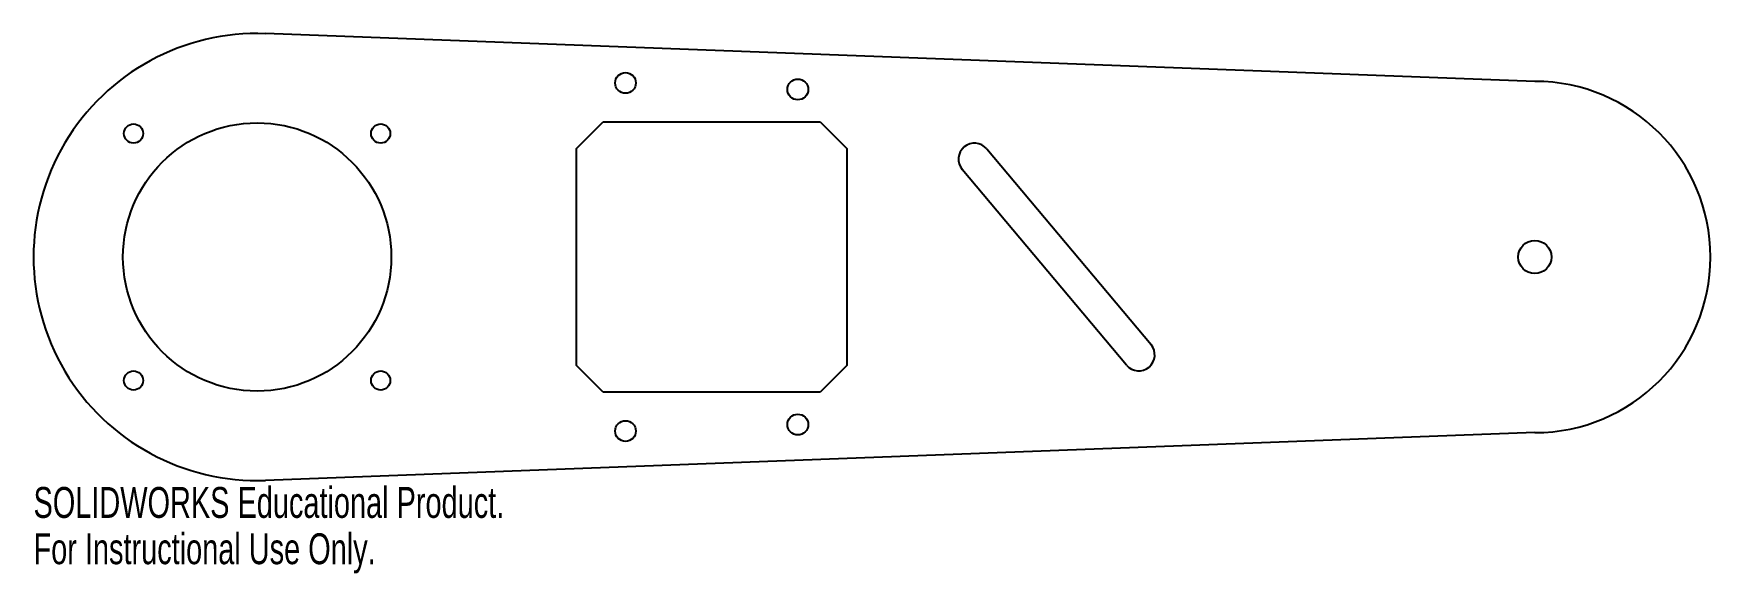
# Model space of a CAD drawing. Header units: millimetres. Extents: x -235 to 27, y -50 to 35.
import ezdxf

# ---------------------------------------------------------------- set-up
doc = ezdxf.new("R2010")
doc.units = ezdxf.units.MM
doc.styles.add('SLDTEXTSTYLE0', font='TXT', dxfattribs={"width": 0.7})

msp = doc.modelspace()

# ---------------------------------------------------------------- linework, layer by layer
at = {"color": 7, "linetype": 'Continuous', "lineweight": 25}
for p, q in [((0, 27.5), (-198.68, 34.98)), ((-150, 16.98), (-145.83, 21.15)), ((-145.83, 21.15), (-111.87, 21.15)), ((-111.87, 21.15), (-107.7, 16.98)), ((-150, -16.98), (-150, 16.98)), ((-107.7, 16.98), (-107.7, -16.98)), ((-85.78, 16.93), (-60.07, -13.71)), ((-63.9, -16.93), (-89.62, 13.71)), ((-145.83, -21.15), (-150, -16.98)), ((-107.7, -16.98), (-111.87, -21.15)), ((-111.87, -21.15), (-145.83, -21.15)), ((0, -27.5), (-198.68, -34.98))]:
    msp.add_line(p, q, dxfattribs=at)
for centre, radius in [((-142.34, 27.26), 1.62), ((-115.36, 26.24), 1.63), ((-200, 0), 21), ((-219.34, 19.34), 1.5), ((-180.66, 19.34), 1.5), ((0, 0), 2.6), ((-219.34, -19.34), 1.5), ((-180.66, -19.34), 1.5), ((-142.34, -27.26), 1.62), ((-115.36, -26.24), 1.63)]:
    msp.add_circle(centre, radius, dxfattribs=at)
for centre, radius, start, end in [((-200, 0), 35, 87.8453, 272.1547), ((0, 0), 27.5, 270, 90), ((-87.7, 15.32), 2.5, 40, 220), ((-61.99, -15.32), 2.5, 220, 40)]:
    msp.add_arc(centre, radius, start, end, dxfattribs=at)

# ---------------------------------------------------------------- texts
at = {"color": 7, "linetype": 'Continuous', "char_height": 4.8336, "attachment_point": 1, "style": 'SLDTEXTSTYLE0'}
for s, insert in [('SOLIDWORKS Educational Product.', (-235, -36.02)), ('For Instructional Use Only.', (-235, -43.27))]:
    msp.add_mtext(s, dxfattribs=dict(at, insert=insert))

doc.saveas('drawing.dxf')
